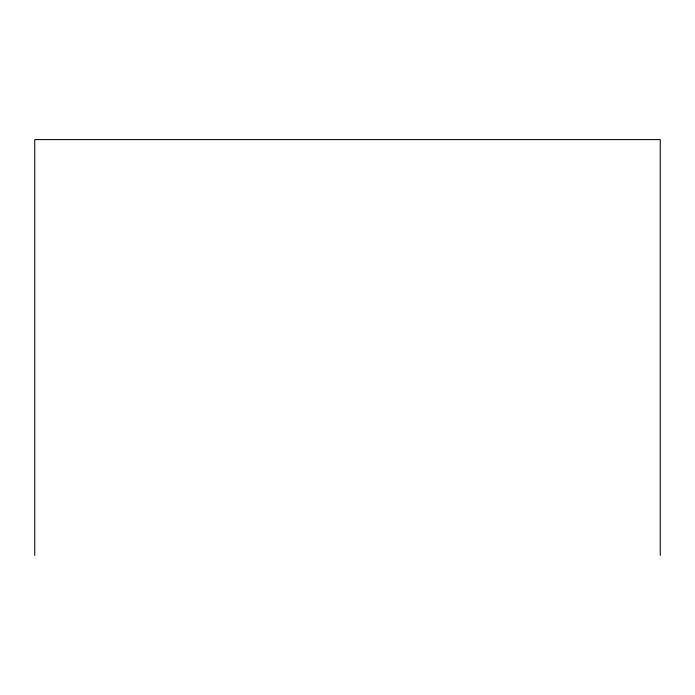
<?xml version="1.0" encoding="UTF-8"?>
<svg xmlns="http://www.w3.org/2000/svg" width="695" height="695" viewBox="0 0 695 695"><rect width="100%" height="100%" fill="white"/><g stroke="black" fill="none" stroke-linecap="round" stroke-linejoin="round"><path stroke-width="1.04" d="M660.25 555.401L660.25 139.599L34.75 139.599L34.75 555.401"/></g></svg>
